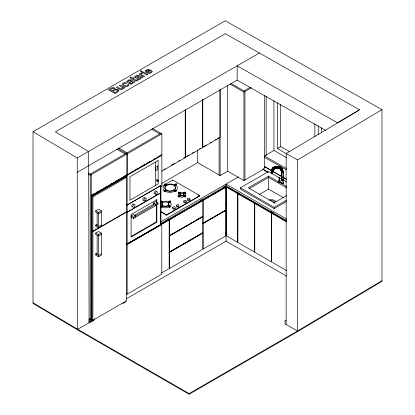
<?xml version="1.0" encoding="UTF-8"?>
<svg xmlns="http://www.w3.org/2000/svg" width="415" height="415" viewBox="0 0 415 415"><rect width="100%" height="100%" fill="white"/><g stroke="black" fill="none" stroke-linecap="round" stroke-linejoin="round"><path stroke-width="0.62" d="M279.995 182.299L279.918 182.102M279.684 180.867L279.886 180.961M282.433 182.382L282.433 181.438M271.597 173.122L272.069 170.446A5.317 4.342 0 0 1 277.21 167.224A5.317 4.342 0 0 1 282.345 170.446L282.542 172.733L281.982 170.581A4.939 4.036 0 0 0 277.21 167.593A4.939 4.036 0 0 0 272.437 170.581L271.799 173.19L271.177 172.65L271.638 169.844A5.763 4.705 0 0 1 277.21 166.353A5.68 4.638 0 0 1 282.693 169.74L283.134 172.318L282.848 172.531M271.208 172.78L271.638 170.098A5.763 4.705 0 0 1 277.21 166.607A5.763 4.705 0 0 1 282.776 170.098M271.291 172.91L271.726 170.103A5.67 4.632 0 0 1 277.21 166.669A5.67 4.632 0 0 1 282.688 170.103M271.851 170.368A5.545 4.529 0 0 1 277.21 167.012A5.478 4.472 0 0 1 282.496 170.342L282.916 172.562L282.107 172.78L281.79 170.612A4.741 3.875 0 0 0 277.21 167.738A4.741 3.875 0 0 0 272.624 170.612L272.235 173.237L271.374 172.889L271.804 170.223A5.597 4.57 0 0 1 277.21 166.84A5.597 4.57 0 0 1 282.615 170.223L282.968 172.427L282.838 171.836M271.426 173.024L271.918 170.342A5.478 4.472 0 0 1 277.21 167.027A5.545 4.529 0 0 1 282.563 170.368M271.799 173.19L272.245 170.529A5.136 4.192 0 0 1 277.21 167.416A5.136 4.192 0 0 1 282.169 170.529L282.542 172.733M272.209 173.185L272.847 170.664M272.437 173.211L273.07 170.067M281.764 170.669A4.721 3.854 0 0 0 277.21 167.81A4.56 3.725 0 0 0 272.8 170.607L272.39 173.159L273.148 170.057M272.613 173.154L273.231 170.192A4.114 3.362 0 0 1 274.299 168.687M272.743 173.065L273.262 170.326A4.088 3.336 0 0 1 277.21 167.852A4.088 3.336 0 0 1 281.157 170.326L281.515 172.495L282.107 172.78M281.873 172.573L283.165 172.189L282.776 169.844A5.763 4.705 0 0 0 277.21 166.353A5.68 4.638 0 0 0 271.721 169.74M278.989 181.205L279.181 177.615L279.368 181.205M279.362 177.755L278.989 177.724M281.448 180.089L281.562 171.898M281.546 180.089L281.567 172.033M283.129 172.272L282.906 171.794M271.177 172.65L271.597 172.267L271.374 172.889M272.826 172.956L272.665 172.588M164.999 187.456L164.926 189.084L165.435 189.837M161.933 204.061L162.224 205.648M180.25 194.739L180.224 195.283M183.736 195.226L183.316 194.22M183.669 201.861C183.342 203.651 187.658 202.883 186.117 201.446M187.362 199.724C187.035 201.514 191.351 200.751 189.811 199.314M279.788 180.618L279.663 181.184M279.881 182.704L279.746 182.169M281.598 172.111L281.515 172.495M168.521 205.555L169.055 204.496L168.615 203.454M170.383 206.156C171.794 204.984 171.208 202.826 169.642 202.115M185.406 196.082L185.993 194.92L184.898 193.307M272.665 173.029L272.738 172.702M172.749 208.045C171.805 209.591 175.581 209.793 175.395 208.231M168.35 220.256L202.645 200.191L202.982 200.388L169.362 219.8L169.024 219.602M225.874 187.17L203.07 200.341L203.07 223.358L225.874 210.192L225.874 187.17L225.537 186.978L202.053 200.793L204.834 199.19M225.537 186.978L218.186 191.481M161.803 272.868L169.196 268.604L169.196 219.898L168.858 219.701L161.923 223.918M279.015 181.153L279.342 181.153M264.646 166.706A2.07 1.198 -60 0 1 263.069 169.242L262.96 169.533L268.049 172.443M165.227 185.303C163.349 186.174 162.109 188.758 163.837 190.386M175.633 190.786C178.04 189.655 177.973 186.174 175.509 185.142M179.244 193.395C178.211 193.872 177.527 195.294 178.476 196.191M180.442 194.479L180.743 194.262M183.544 195.481L181.946 196.03L180.395 195.532M176.671 205.747C174.995 207.215 179.322 207.868 179.088 206.084M160.776 224.79L161.461 224.308L161.788 224.499L161.788 274.18L127.156 294.173L126.139 293.592M90.237 319.291A1.593 0.934 -59.3 0 0 89.095 318.632L89.095 322.86L88.654 151.568L55.392 131.825L225.355 33.698L359.53 109.825L337.623 122.861L237.162 65.829L237.162 80.136L77.232 172.287L77.678 329.92L189.1 394.25L297.586 331.616L381.976 281.339L381.976 109.664L225.257 20.75L33.024 131.737L33.024 303.412L77.678 329.92M286.148 324.566L286.148 153.54L359.53 109.825M297.586 331.616L297.586 159.941L381.976 109.664M33.024 302.758L77.678 329.271L189.1 393.602L297.586 330.968L381.976 280.69M286.433 169.782L264.469 157.321L264.469 156.019L273.962 150.443M259.38 53.001L77.232 157.98L33.024 131.737M90.242 174.082L160.859 133.314M88.577 174.295L90.242 175.255L126.985 154.038L126.985 175.042L91.253 195.673L90.968 195.507L94.314 193.572M126.139 153.358L127.156 153.939L161.871 133.895L161.871 154.899L127.156 174.943L126.866 174.777L127.986 174.134M243.932 90.942L249.97 87.456M230.035 84.089L243.932 92.109L251.532 87.726M95.99 192.607L99.341 190.672M100.456 190.029L101.576 189.385M103.247 188.415L104.367 187.772M105.483 187.129L107.158 186.159M108.274 185.515L109.389 184.872M110.509 184.224L112.185 183.259M113.3 182.616L114.416 181.967M115.531 181.324L117.206 180.359M118.322 179.711L119.442 179.067M120.558 178.424L122.233 177.454M123.348 176.811L126.7 174.876L126.985 175.042M129.107 173.486L130.227 172.842M131.347 172.194L133.028 171.224M134.149 170.575L138.065 168.314M139.186 167.665L145.349 164.112M146.469 163.463L150.386 161.202M154.307 158.94L155.428 158.291M157.109 157.321L158.224 156.673M159.344 156.03L160.465 155.381M91.897 196.305L125.517 176.894L126.528 177.48L126.528 211.847L92.908 231.259L91.897 230.673L91.897 196.305L92.908 196.892L126.528 177.48M186.159 156.647L185.049 157.285L185.386 157.482L202.619 147.532L202.619 99.911M187.269 156.004L188.939 155.039M192.275 153.114L193.94 152.155M199.501 148.944L200.611 148.3M203.002 146.92L206.338 144.996M210.229 142.75L211.344 142.106M215.235 139.86L216.345 139.217M217.46 138.574L218.57 137.936M163.65 169.704L165.326 168.739M171.473 165.191L174.824 163.256M178.735 160.999L179.851 160.351M183.762 158.094L184.877 157.451L185.215 157.643L185.215 109.866M202.447 147.242L202.785 147.434L220.017 137.484L220.017 89.863M161.757 171.193L185.215 157.643M101.359 212.075L98.542 213.699L95.725 212.075L95.725 210.773L98.542 209.15L101.359 210.773L101.359 226.383M95.725 210.773L98.542 212.397L101.359 210.773M161.627 183.461L197.971 162.478M127.156 204.922L161.871 184.877L161.871 155.267L127.156 175.312L127.156 204.922L126.139 204.336M126.139 204.471L127.156 205.052L160.776 185.645L160.776 192.7L127.156 212.107L126.139 211.526M164.278 184.167L164.807 183.861L166.363 184.758L166.363 185.65L165.834 185.956L164.278 185.059L164.278 184.167L165.834 185.064L166.363 184.758M161.077 186.714L172.713 179.996L199.745 195.6L199.745 196.046L166.493 215.245L160.973 212.06M164.278 185.059L164.807 184.753M98.542 212.397L98.542 228.006L95.725 226.383L95.725 225.08L97.136 224.266M101.359 225.08L98.542 226.704L95.725 225.08M92.908 231.451L126.528 212.039L126.528 300.839L92.908 320.25L91.897 319.664L91.897 230.865L92.908 231.451L92.908 320.25M163.998 190.604L165.642 189.66L166.14 189.946L166.14 190.843L164.496 191.787L163.998 191.502L163.998 190.604L164.496 190.895L166.14 189.946M174.383 184.613L176.027 183.663L176.525 183.949L176.525 184.846L174.886 185.796L174.383 185.505L174.383 184.613L174.886 184.898L176.525 183.949M126.139 211.717L127.156 212.304L160.776 192.892L160.776 224.463L127.156 243.875L126.139 243.289M101.359 234.376L98.542 236.005L95.725 234.376L95.725 233.08L98.542 231.451L101.359 233.08L101.359 255.189L98.542 256.812L95.725 255.189L95.725 253.887L97.136 253.072M174.175 189.878L174.705 189.572L176.261 190.475L176.261 191.367L175.732 191.673L174.175 190.77L174.175 189.878L175.732 190.776L176.261 190.475M174.175 190.77L174.705 190.469M95.725 233.08L98.542 234.703L101.359 233.08M153.509 204.305L153.509 203.008L155.765 201.706L158.016 203.008L158.016 204.305L133.407 218.513L131.15 217.216L131.15 215.914L133.407 214.612L135.658 215.914L135.658 217.216M134.533 215.261L154.634 203.656M131.15 215.914L133.407 217.216L158.016 203.008M178.383 192.306L178.907 192L180.468 192.902L180.468 193.795L179.939 194.101L178.383 193.198L178.383 192.306L179.939 193.203L180.468 192.902M162.711 201.789L161.155 200.891L160.626 201.197L162.182 202.095L162.711 201.789L162.711 202.681L162.182 202.987L160.626 202.089M178.383 193.198L178.907 192.897M161.036 205.902L162.13 205.269L162.628 205.56L162.628 206.452L160.989 207.401L160.989 206.504L162.628 205.56M168.246 201.737L169.891 200.787L170.389 201.078L170.389 201.97L168.744 202.919L168.246 202.629L168.246 201.737L168.744 202.027L170.389 201.078M178.326 195.916L179.97 194.967L180.473 195.257L180.473 196.15L178.829 197.099L178.326 196.809L178.326 195.916L178.829 196.207L180.473 195.257M183.606 192.871L185.251 191.922L185.749 192.207L185.749 193.105L184.104 194.054L183.606 193.763L183.606 192.871L184.104 193.157L185.749 192.207M183.487 195.252L184.016 194.951L185.572 195.849L185.572 196.741L185.043 197.047L183.487 196.15L183.487 195.252L185.043 196.155L185.572 195.849M168.085 205.503L168.615 205.197L170.171 206.094L170.171 206.992L169.642 207.293L168.085 206.395L168.085 205.503L169.642 206.4L170.171 206.094M197.69 149.727L197.69 162.638L220.106 175.581L227.716 171.188L227.716 85.423M277.313 102.821L277.313 148.477L280.69 146.526L289.618 151.677M160.973 211.614L166.493 214.799L199.745 195.6M131.15 236.431L156.325 221.895L156.325 204.564M101.359 253.887L98.542 255.51L95.725 253.887M160.859 221.75L238.573 176.883M160.859 223.441L226.274 185.676M160.937 224.276L168.858 219.701M126.617 244.285L160.859 224.515L160.859 185.126M170.031 219.286L176.754 215.401M177.874 214.752L189.084 208.283M190.205 207.635L196.928 203.755M198.048 203.106L201.97 200.844M205.949 198.546L209.845 196.3M210.955 195.657L212.07 195.014M213.18 194.37L217.076 192.124M161.461 224.308L126.824 244.305L127.156 244.492L161.788 224.499M126.139 244.788L169.196 219.898M226.673 187.295L227.181 187.004L238.215 193.374L237.707 193.665L226.673 187.295L226.673 236L237.707 242.376L237.707 193.665M227.814 171.245L243.932 180.551L264.282 168.801M286.34 201.617L274.19 208.631L240.399 189.121L240.399 187.819L268.557 171.566L281.852 179.239M237.868 193.758L238.376 193.468L255.101 203.122L254.597 203.417L237.868 193.758L237.868 242.464L254.597 252.123L254.597 203.417M278.481 181.843L268.557 176.116L248.284 187.819L274.19 202.779L286.791 195.501M249.379 188.488L268.557 177.418L286.749 187.917M168.941 235.912L202.562 216.5M213.855 216.931L202.733 223.353L203.07 223.55L225.874 210.384L225.874 235.876L203.07 249.047L203.07 223.55M214.97 216.288L218.861 214.041M219.976 213.398L224.982 210.509M259.245 194.5L268.557 189.121L283.44 197.716M168.941 252.362L202.562 232.95L202.899 233.147L202.899 249.145L169.279 268.552L169.279 252.559L202.899 233.147M183.394 244.279L185.074 243.309M188.996 241.042L190.117 240.394M254.763 203.511L255.272 203.22L271.996 212.879L271.488 213.17L254.763 203.511L254.763 252.221L271.488 261.875L271.488 213.17M240.399 187.819L274.19 207.329L286.34 200.315M286.594 270.596L271.659 261.974L271.659 213.269L272.167 212.973L286.547 221.278M126.497 298.681L226.3 241.063M77.678 329.271L91.253 321.63L91.253 174.668L88.483 173.071M90.875 320.894L91.814 321.433L94.625 319.809L94.625 318.725M122.783 303.552L125.6 301.928L125.6 300.844M175.239 191.082C172.09 192.716 168.132 192.861 164.952 191.237M184.748 196.57L181.889 197.291L179.093 196.658M167.925 205.996L165.326 206.649L162.779 206.073M169.424 206.862L165.263 207.91L161.196 206.992M166.763 184.613C169.434 183.793 172.453 183.71 175.016 184.929M180.084 193.011L182.102 192.674L184.084 192.954M162.644 201.685L165.575 201.192L168.464 201.597M282.304 172.583L282.957 172.365L282.848 171.914M282.325 172.718L281.676 172.567L281.266 170.057M282.107 172.567L281.448 172.142M282.745 171.805L283.165 172.189L283.155 180.089M166.27 190.475C169.123 192.482 177.407 191.071 175.026 186.543M286.148 153.54L297.586 159.941M272.39 172.401L272.743 172.573M297.586 330.968L285.001 323.928L285.006 321.002A1.593 0.934 59.2 0 1 286.148 320.339M237.162 80.136L325.837 130.476M264.469 156.019L286.433 168.48M231.051 83.503L244.949 91.528L244.949 179.965M277.313 148.477L286.796 153.949M286.775 157.84L273.931 150.427L273.931 100.752M264.666 166.664L271.415 170.549M281.484 176.359L273.06 171.504L281.427 176.396M282.568 176.998L286.521 179.27M264.656 166.68L271.358 170.581M282.558 177.013L286.464 179.301M282.963 179.882L286.283 181.796M263.069 169.242L268.106 172.147M279.58 182.481L286.749 186.615M202.281 147.341L202.619 147.532M152.528 128.5L161.871 133.895M151.511 129.086L159.848 133.895M286.64 219.068L226.071 184.099L226.071 185.79L286.64 220.759M271.659 213.269L286.594 221.89M225.584 188.649L226.689 189.287M161.585 154.733L161.871 154.899M225.625 204.154L226.735 204.792M118.737 148.01L127.068 152.819M225.537 210.187L225.874 210.384M118.28 148.912L126.056 153.405M125.973 153.451L126.985 154.038M198.09 195.091L199.745 196.046M116.708 149.177L125.045 153.991M176.027 184.556L176.525 184.846M202.733 200.144L203.07 200.341M185.251 192.814L185.749 193.105M165.642 190.552L166.14 190.843M225.48 233.069L226.59 233.712M225.48 234.242L226.59 234.88M124.49 176.105L125.6 176.749L91.814 196.254L91.814 321.433M286.604 276.162L226.056 241.203L226.056 234.574M153.509 203.008L155.765 204.305L155.765 205.607M90.875 319.27L91.814 319.809M281.764 172.453L281.546 172.142M279.954 182.699L279.783 182.361M279.855 180.738L279.918 181.153M283.051 172.448L282.615 169.787A5.597 4.57 0 0 0 277.21 166.399A5.597 4.57 0 0 0 271.804 169.787M281.951 172.697L281.614 170.607A4.56 3.725 0 0 0 277.21 167.842A4.721 3.854 0 0 0 272.65 170.669M281.567 170.664L281.904 172.749M281.344 170.067L281.728 172.692M281.598 172.604L281.183 170.192A4.114 3.362 0 0 0 278.273 167.816M279.949 181.376L279.886 181.101L279.959 181.889L279.902 181.62M279.772 181.697L279.819 182.216M279.72 181.946L279.746 182.221M279.881 181.35L279.969 181.62M279.736 181.703L279.788 181.972M280.006 182.138L279.933 182.144M321.635 127.727L321.635 132.873M318.253 125.818L318.253 134.823M314.876 123.867L314.876 136.727M283.248 180.089L283.248 182.875A0.923 0.534 0 0 1 283.217 183.16M283.061 172.142L283.061 180.089M280.69 104.087L280.69 146.526M279.995 182.097L279.933 182.367M279.736 180.956L279.674 181.225M274.19 207.329L274.19 208.631M273.599 212.464L273.599 214.099M272.588 212.527L272.588 213.818M271.576 211.219L271.576 212.926M268.557 176.116L268.557 189.121M266.145 96.327L266.145 155.687M264.703 95.611L264.703 167.266M243.932 92.109L243.932 180.551M239.813 193.452L239.813 194.894M238.796 193.017L238.796 194.308M237.785 192.28L237.785 193.722M225.962 185.842L225.962 233.588M224.946 186.428L224.946 187.72M223.934 186.294L223.934 188.306M220.106 89.816L220.106 175.581M219.089 137.552L219.089 174.995M202.982 198.956L202.982 216.386L169.362 235.798L169.362 219.8M202.785 99.169L202.785 147.434M200.959 199.558L200.959 201.571M189.1 393.602L189.1 394.25M185.386 109.861L185.386 157.482M185.043 196.155L185.043 197.047M184.104 193.157L184.104 194.054M179.939 193.203L179.939 194.101M178.829 196.207L178.829 197.099M175.732 190.776L175.732 191.673M174.886 184.898L174.886 185.796M172.713 179.996L172.713 180.442M169.642 206.4L169.642 207.293M168.858 218.663L168.858 220.37M168.744 202.027L168.744 202.919M167.842 219.245L167.842 220.687M166.493 214.799L166.493 215.245M165.834 185.064L165.834 185.956M164.496 190.895L164.496 191.787M162.182 202.095L162.182 202.987M156.834 202.93L156.834 199.724L131.099 214.581L131.099 237.048L156.834 222.191L156.834 204.854M156.325 199.428L156.325 201.996M155.314 162.135L155.314 185.547M133.407 217.216L133.407 218.513M127.156 153.939L127.156 174.943M127.156 205.052L127.156 212.107M127.156 212.304L127.156 243.875M127.156 244.492L127.156 294.173M126.139 175.374L126.139 177.304M126.056 175.291L126.056 177.361M98.542 234.703L98.542 256.812M97.136 212.885L97.136 225.895M97.136 235.191L97.136 254.701M92.908 196.892L92.908 231.259M90.242 175.255L90.242 322.216M77.232 157.98L77.232 172.287M143.964 200.175A1.593 0.918 -60 0 1 142.988 198.79A1.593 0.918 -60 0 1 144.939 197.665M145.053 197.913A1.593 0.918 -60 0 1 145.089 198.225M132.494 206.753A1.593 0.918 -60 0 1 131.991 204.87A1.593 0.918 -60 0 1 133.874 204.367M155.143 193.722A1.593 0.918 -60 0 1 154.022 193.183A1.593 0.918 -60 0 1 154.945 191.253A1.593 0.918 -60 0 1 156.232 191.455M156.865 180.722A0.799 0.462 -60 0 1 156.165 180.613A0.799 0.462 -60 0 1 156.673 179.56A0.799 0.462 -60 0 1 157.285 179.856M272.966 202.162A3.185 1.842 0 0 1 274.45 203.277M268.987 200.061A4.778 2.76 0 0 1 275.991 201.737M270.549 200.678A3.185 1.842 0 0 1 274.45 202.93M282.776 179.612A0.949 0.545 0 0 1 283.077 180.401A0.949 0.545 0 0 1 281.692 180.509A0.949 0.545 0 0 1 281.629 179.7M283.217 182.73A0.949 0.545 0 0 1 282.055 183.404A0.949 0.545 0 0 1 281.629 182.486M273.143 170.415A4.207 3.434 0 0 1 273.563 169.585M274.232 168.874A4.207 3.434 0 0 1 280.182 168.874M280.851 169.585A4.207 3.434 0 0 1 281.271 170.415M271.726 169.875A5.67 4.632 0 0 1 277.21 166.446A5.67 4.632 0 0 1 282.688 169.875M271.706 169.984A5.696 4.653 0 0 1 277.21 166.534A5.696 4.653 0 0 1 282.714 169.984M273.07 170.503A4.285 3.496 0 0 1 273.501 169.657M274.18 168.936A4.285 3.496 0 0 1 281.344 170.503M272.956 170.57A4.404 3.595 0 0 1 273.392 169.699M274.092 168.957A4.404 3.595 0 0 1 281.463 170.57M273.231 170.446A4.114 3.362 0 0 1 277.21 167.956A4.114 3.362 0 0 1 281.183 170.446M273.148 170.549A4.202 3.429 0 0 1 277.21 168.008A4.337 3.543 0 0 1 281.396 170.622M281.266 170.549A4.202 3.429 0 0 0 277.21 168.008A4.337 3.543 0 0 0 273.018 170.622M272.437 170.638A4.939 4.036 0 0 1 277.21 167.65A4.939 4.036 0 0 1 281.982 170.638M272.224 170.575A5.162 4.212 0 0 1 277.21 167.453A5.162 4.212 0 0 1 282.195 170.575M272.022 170.482A5.369 4.383 0 0 1 277.21 167.235A5.369 4.383 0 0 1 282.392 170.482M271.721 170.233A5.68 4.638 0 0 1 277.21 166.799A5.68 4.638 0 0 1 282.693 170.233M271.612 169.963A5.794 4.731 0 0 1 277.21 166.457A5.794 4.731 0 0 1 282.807 169.963M271.851 169.668A5.545 4.529 0 0 1 277.21 166.311A5.545 4.529 0 0 1 282.563 169.668M275.15 168.153A4.114 3.362 0 0 1 276.141 167.816M275.119 168.231A4.181 3.413 0 0 1 276.125 167.888M278.289 167.888A4.181 3.413 0 0 1 279.3 168.231M280.167 168.775A4.181 3.413 0 0 1 281.245 170.306M272.603 168.64A5.317 4.342 0 0 1 275.389 166.726M275.83 166.612A5.317 4.342 0 0 1 278.584 166.612M279.025 166.726A5.317 4.342 0 0 1 281.816 168.64M272.463 168.646A5.478 4.472 0 0 1 275.337 166.68M275.788 166.56A5.478 4.472 0 0 1 278.626 166.56M279.082 166.68A5.478 4.472 0 0 1 282.496 169.725M272.562 168.573A5.369 4.383 0 0 1 281.858 168.573M274.626 167.063A5.162 4.212 0 0 1 275.446 166.752M275.871 166.643A5.162 4.212 0 0 1 278.543 166.643M278.973 166.752A5.162 4.212 0 0 1 279.788 167.063M282.906 179.742A0.856 0.493 0 0 1 282.957 180.406A0.856 0.493 0 0 1 281.811 180.494A0.856 0.493 0 0 1 281.562 179.84M282.838 179.778A0.757 0.436 0 0 1 282.496 180.509A0.757 0.436 0 0 1 281.567 179.975M283.284 182.704A1.11 0.643 0 0 1 282.605 183.643M282.034 183.643A1.11 0.643 0 0 1 281.536 183.477M283.123 183.29A0.923 0.534 0 0 1 281.671 183.399M283.284 182.548A1.11 0.643 0 0 1 282.963 183.394A1.11 0.643 0 0 1 281.474 183.28A1.11 0.643 0 0 1 281.536 182.413M118.929 90.491L118.125 91.736L115.033 93.551L108.388 89.718C109.985 88.504 114.187 86.071 115.406 88.95L115.266 89.339L117.502 89.277A2.749 1.587 0 0 1 118.794 90.159L118.929 90.491M278.237 180.987L278.424 182.73L278.237 180.987M114.431 88.981L113.98 89.692L112.06 90.823L110.053 89.661L112.875 88.291L114.431 88.981M126.943 81.428L127.384 82.45L128.292 82.051L127.981 81.407L128.629 80.8L129.838 80.422L130.979 80.821C125.569 83.368 132.484 85.972 133.506 82.201L134.263 82.45L135.119 81.957C132.644 80.811 129.06 78.082 126.943 81.428M134.683 76.962L135.124 77.978L136.032 77.584L135.726 76.936L136.374 76.329L137.578 75.95L138.719 76.35C133.308 78.902 140.223 81.501 141.25 77.73L142.008 77.978L142.859 77.491C140.389 76.339 136.8 73.616 134.683 76.962M152.144 71.525C151.185 74.321 146.106 73.886 145.12 71.276A2.889 1.67 0 0 1 145.639 70.249L148.305 69.419L150.982 70.26L147.392 72.335L148.643 72.744L150.484 72.438L151.013 71.862L150.764 71.136L151.708 70.711L152.144 71.525M117.704 90.678L117.352 91.274L115.126 92.592L112.844 91.274C114.058 90.449 116.651 88.784 117.704 90.678M146.22 70.882L146.765 71.919L149.452 70.368L147.434 70.073L146.22 70.882M122.907 87.85C121.782 90.392 118.503 87.466 117.139 86.777L116.325 87.249C117.725 88.727 122.985 91.295 123.603 87.788L124.313 88.198L125.04 87.778L120.226 84.997L119.411 85.469L122.907 87.85M122.482 83.903L122.389 84.38C122.939 87.456 130.86 87.129 128.603 83.804L127.696 84.204L128.053 85.303C126.741 86.502 124.593 85.734 123.566 84.52A1.785 1.032 0 0 1 123.597 83.83L124.484 83.259L126.113 83.374L126.788 82.844L125.911 82.601A2.329 1.344 0 0 0 124.578 82.616L123.343 83.073L122.482 83.903M132.701 82.222L131.519 83.358L130.263 83.27A0.98 0.565 0 0 1 129.973 82.813L131.617 81.19L132.701 82.222M140.441 77.75L139.264 78.892L138.003 78.798A0.98 0.565 0 0 1 137.713 78.342L139.357 76.718L140.441 77.75M164.999 187.009C164.439 192.026 173.346 191.958 175.462 188.477C176.022 183.461 167.115 183.529 164.999 187.009M161.933 203.615C161.56 206.96 167.494 206.914 168.905 204.595C169.279 201.249 163.344 201.296 161.933 203.615M176.276 205.233C178.372 209.02 180.945 202.453 176.276 205.233M180.25 194.293C182.87 199.024 186.091 190.817 180.25 194.293M183.669 200.964C185.759 204.751 188.337 198.188 183.669 200.964M187.362 198.832C189.453 202.619 192.031 196.056 187.362 198.832M172.588 207.35C174.585 211.162 177.319 204.621 172.588 207.35M130.59 77.071L130.269 77.823L131.456 78.513L130.86 78.855L131.493 79.224L132.095 78.876C133.791 79.67 136.13 82.191 138.013 80.277L137.173 79.929L136.213 80.271L132.904 78.409L133.723 77.937L133.091 77.569L132.271 78.046L130.59 77.071M141.297 73.725L141.686 74.679L144.669 76.443L143.855 76.915L139.041 74.135L139.777 73.709L140.503 74.129L140.478 73.227L141.811 72.713L142.288 73.31L141.297 73.725M141.131 70.815L140.317 71.287L141.256 71.826L142.07 71.354L141.131 70.815M142.962 71.873L142.148 72.34L146.962 75.12L147.776 74.648L142.962 71.873M158.131 160.512L129.968 176.764L129.968 200.175L158.131 183.918L158.131 160.512M157.736 166.005L155.708 167.172L155.708 170.492L157.736 169.32L157.736 166.005M202.899 216.692L169.279 236.104L169.279 252.102L202.899 232.691L202.899 216.692M145.385 200.616A1.593 0.918 -60 0 0 145.888 198.147A1.593 0.918 -60 0 0 144.005 199.817A1.593 0.918 -60 0 0 145.385 200.616M134.206 207.069A1.593 0.918 -60 0 0 134.709 204.6A1.593 0.918 -60 0 0 132.826 206.271A1.593 0.918 -60 0 0 134.206 207.069M156.559 194.158A1.593 0.918 -60 0 0 157.067 191.694A1.593 0.918 -60 0 0 155.184 193.364A1.593 0.918 -60 0 0 156.559 194.158M157.991 181.376A0.799 0.462 -60 0 0 158.245 180.141A0.799 0.462 -60 0 0 157.301 180.976A0.799 0.462 -60 0 0 157.991 181.376"/></g></svg>
